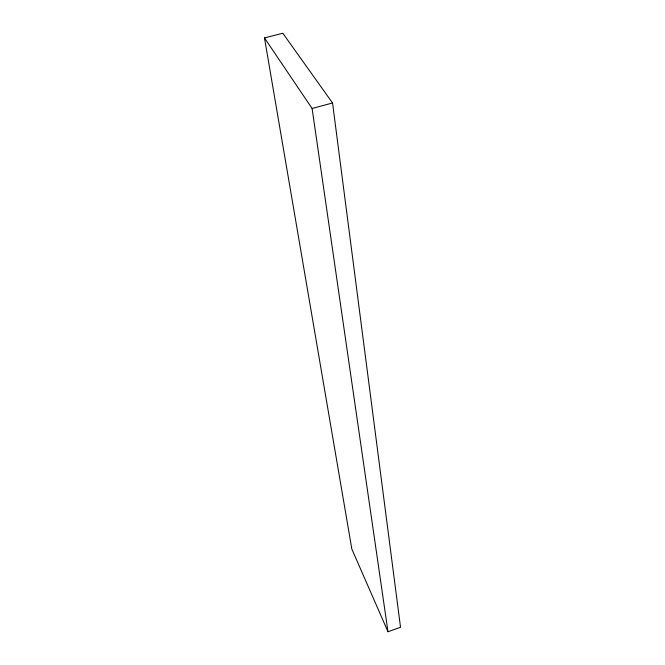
<?xml version="1.0" encoding="UTF-8"?>
<svg xmlns="http://www.w3.org/2000/svg" width="665" height="665" viewBox="0 0 665 665"><rect width="100%" height="100%" fill="white"/><g stroke="black" fill="none" stroke-linecap="round" stroke-linejoin="round"><path stroke-width="1" d="M387.994 631.75L400.529 627.278L332.55 102.992L282.833 33.25L264.471 37.913L351.835 549.074L387.994 631.75L312.093 108.462L264.471 37.913M312.093 108.462L332.55 102.992"/></g></svg>
